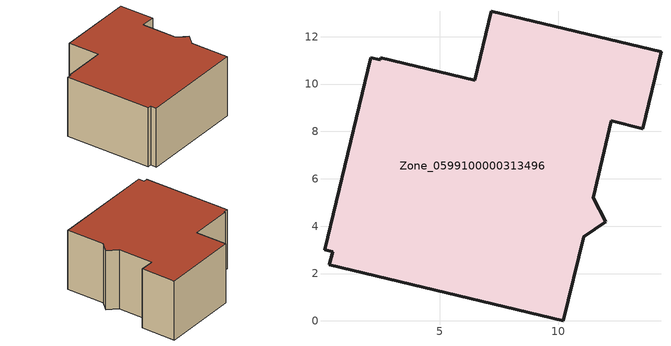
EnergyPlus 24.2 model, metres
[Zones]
Zone_0599100000313496
 floor ground (C_G): 6.48,10.16 7.18,13.08 14.34,11.36 13.56,8.12 12.25,8.46 11.47,5.2 12.01,4.18 11.08,3.56 10.22,0 0.34,2.37 0.48,2.93 0.13,3.01 2.08,11.12 2.49,11.03 2.52,11.12 z0
 wall outside (C_F): 12.01,4.18 11.47,5.2 12.25,8.46 13.56,8.12 14.34,11.36 7.18,13.08 6.48,10.16 2.52,11.12 2.49,11.03 2.08,11.12 0.13,3.01 0.48,2.93 0.34,2.37 10.22,0 11.08,3.56 12.01,4.18 z0:5.79
 roof outside (C_R): 2.08,11.12 0.13,3.01 0.48,2.93 0.34,2.37 10.22,0 11.08,3.56 12.01,4.18 11.47,5.2 12.25,8.46 13.56,8.12 14.34,11.36 7.18,13.08 6.48,10.16 2.52,11.12 2.49,11.03 z5.79
[BUILDING]
Pand.0599100000313496: North Axis=0; Terrain=City; Loads Convergence Tolerance Value=0.04; Temperature Convergence Tolerance Value=0.4; Solar Distribution=FullExterior; Maximum Number of Warmup Days=25; Minimum Number of Warmup Days=1
[Site:Location]
Rotterdam.The.Hague.AP_ZH_NLD Design_Conditions: Latitude=51.96; Longitude=4.45; Time Zone=1; Elevation=-4.5
[SITE:GROUNDTEMPERATURE:BUILDINGSURFACE]
18, 18, 18, 18, 18, 18, 18, 18, 18, 18, 18, 18
[MATERIAL] Thermal Absorptance=0.9; Solar Absorptance=0.7; Visible Absorptance=0.7
Name | Roughness | Thickness | Conductivity | Density | Specific Heat
G.D.1992-2005 | MediumSmooth | 0.15 | 0.06 | 540 | 1210
F.D.1992-2005 | Rough | 0.3 | 0.12 | 1920 | 840
R.D.1992-2005 | MediumRough | 0.2 | 0.08 | 1500 | 1000
[CONSTRUCTION]
C_G: G.D.1992-2005
C_F: F.D.1992-2005
C_R: R.D.1992-2005
[ZONE]
Zone_0599100000313496: Type=1; Multiplier=1; Ceiling Height=Autocalculate; Volume=Autocalculate; Floor Area=autocalculate; Part of Total Floor Area=Yes
[ZONEINFILTRATION:DESIGNFLOWRATE]
Infil_Zone_0599100000313496: Zone or ZoneList or Space or SpaceList=Zone_0599100000313496; Schedule=AlwaysOn; Design Flow Rate Calculation Method=Flow/Area; Flow Rate per Floor Area=0.0021; Constant Term Coefficient=1; Temperature Term Coefficient=0; Velocity Term Coefficient=0; Velocity Squared Term Coefficient=0
[HVACTEMPLATE:ZONE:IDEALLOADSAIRSYSTEM]
Zone_0599100000313496: Maximum Heating Supply Air Temperature=50; Minimum Cooling Supply Air Temperature=13; Maximum Heating Supply Air Humidity Ratio=0.0156; Minimum Cooling Supply Air Humidity Ratio=0.0077; Heating Limit=NoLimit; Cooling Limit=NoLimit; Dehumidification Control Type=ConstantSensibleHeatRatio; Cooling Sensible Heat Ratio=0.7; Dehumidification Setpoint=60; Humidification Control Type=None; Humidification Setpoint=30; Outdoor Air Method=None; Outdoor Air Flow Rate per Person=0.00944; Outdoor Air Flow Rate per Zone Floor Area=0; Outdoor Air Flow Rate per Zone=0; Demand Controlled Ventilation Type=None; Outdoor Air Economizer Type=NoEconomizer; Heat Recovery Type=None; Sensible Heat Recovery Effectiveness=0.7; Latent Heat Recovery Effectiveness=0.65
[ZONECONTROL:THERMOSTAT]
ThermostatControl_Zone_0599100000313496: Zone or ZoneList=Zone_0599100000313496; Control Type Schedule=DualSetpointControlType; Control 1=Thermostat_Zone_0599100000313496; Temperature Difference Between Cutout And Setpoint=0
[THERMOSTATSETPOINT:DUALSETPOINT]
Thermostat_Zone_0599100000313496: Heating Setpoint Temperature Schedule=HeatingSetpoint_Zone_0599100000313496; Cooling Setpoint Temperature Schedule=CoolingSetpoint_Zone_0599100000313496
[SCHEDULE:COMPACT]
HeatingSetpoint_Zone_0599100000313496: Through: 12/31, For: AllDays, Until: 24:00, 21
CoolingSetpoint_Zone_0599100000313496: Through: 12/31, For: AllDays, Until: 24:00, 24
DualSetpointControlType: Through: 12/31, For: AllDays, Until: 24:00, 4
AlwaysOn: Through: 12/31, For: AllDays, Until: 24:00, 1
